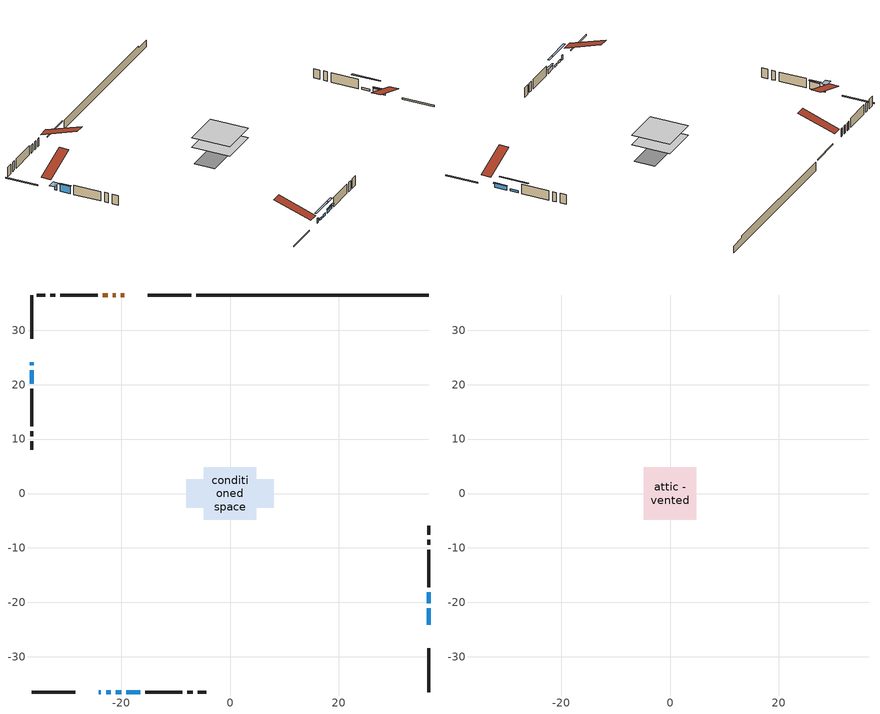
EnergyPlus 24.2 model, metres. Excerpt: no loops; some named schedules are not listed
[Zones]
conditioned space
 floor outside (Floor1 construction): -1.08,-1.08 -1.08,1.08 1.08,1.08 1.08,-1.08 z0.57
 floor adiabatic (AdiabaticFloorConstruction): -4.81,-4.81 -4.81,4.81 4.81,4.81 4.81,-4.81 z0.57
 floor foundation (Slab1 construction): -8.03,-2.64 -8.03,2.64 8.03,2.64 8.03,-2.64 z-1.66
 wall outside (RimJoist1 construction): -7.12,36.48 -15.12,36.48 / -36.48,-36.48 -28.48,-36.48 / -36.48,36.48 -36.48,28.48 / 36.48,-36.48 36.48,-28.48 z0.57:0.87
 wall outside (AdiabaticWallConstruction 1): -19.44,36.48 -20.07,36.48 / -21,36.48 -21.57,36.48 / -22.5,36.48 -23.37,36.48 z0.57:2.6
 wall outside (AdiabaticWallConstruction): -24.16,-36.48 -23.71,-36.48 z0.57:1.79; -22.79,-36.48 -21.94,-36.48 z0.57:1.18; -21.02,-36.48 -20,-36.48 z0.57:1.13; 36.48,-24.16 36.48,-21.11 / -19.07,-36.48 -16.53,-36.48 z0.57:1.59; -36.48,24.16 -36.48,23.6 z0.57:2.2; -36.48,22.67 -36.48,20.18 z0.57:2.45; 36.48,-20.18 36.48,-18.15 z0.57:1.16
 wall outside (Wall1 construction): -24.3,36.48 -31.16,36.48 / -15.6,-36.48 -8.74,-36.48 / -36.48,19.25 -36.48,12.39 / 36.48,-17.22 36.48,-10.36 z0.57:3.01
 wall outside (Wall2 construction): -32.09,36.48 -33.05,36.48 / -7.81,-36.48 -6.85,-36.48 / -36.48,11.46 -36.48,10.5 / 36.48,-9.43 36.48,-8.47 z0.57:3.01
 wall outside (Wall3 construction): -33.98,36.48 -35.55,36.48 / -5.92,-36.48 -4.35,-36.48 / -36.48,9.57 -36.48,7.99 / 36.48,-7.54 36.48,-5.97 z0.57:3.01
 wall foundation (FoundationWall1 construction): -6.19,36.48,-1.66 -6.19,36.48,0.57 32.21,36.48,0.57 32.21,36.48,0.04 36.48,36.48,0.04 36.48,36.48,-1.66
 window (WindowConstruction 3): -24.15,-36.48 -23.71,-36.48 z0.57:1.79
 window (WindowConstruction 6): -22.78,-36.48 -21.95,-36.48 z0.57:1.18
 window (WindowConstruction 7): -21.02,-36.48 -20,-36.48 z0.57:1.13
 window (WindowConstruction): 36.48,-24.15 36.48,-21.11 z0.57:1.58
 window (WindowConstruction 1): -19.07,-36.48 -16.53,-36.48 z0.57:1.58
 window (WindowConstruction 4): -36.48,24.15 -36.48,23.6 z0.57:2.19
 window (WindowConstruction 2): -36.48,22.67 -36.48,20.18 z0.57:2.45
 window (WindowConstruction 5): 36.48,-20.18 36.48,-18.15 z0.57:1.16
 door (Door): -19.45,36.48 -20.07,36.48 z0.57:2.6
 door (Door 1): -21,36.48 -21.57,36.48 z0.57:2.6
 door (Door 2): -22.5,36.48 -23.37,36.48 z0.57:2.6
 ceiling adiabatic (AdiabaticFloorConstruction): 4.81,-4.81 4.81,4.81 -4.81,4.81 -4.81,-4.81 z0.57
attic - vented
 floor to conditioned space (Floor2 construction Reversed): -4.81,-4.81 -4.81,4.81 4.81,4.81 4.81,-4.81 z3.01
 roof outside (Roof1 construction): -18.52,36.48,3.01 -18.52,27.12,6.13 -16.05,27.12,6.13 -16.05,36.48,3.01; -25.08,-36.48,3.01 -25.08,-27.12,6.13 -27.55,-27.12,6.13 -27.55,-36.48,3.01; -36.48,25.08,3.01 -27.12,25.08,6.13 -27.12,27.55,6.13 -36.48,27.55,3.01; 36.48,-25.08,3.01 27.12,-25.08,6.13 27.12,-27.55,6.13 36.48,-27.55,3.01
shading: -19.31,-36.48 -25.42,-36.48 -25.42,-36.89 -19.31,-36.89 z3.82; -17.36,-36.48 -23.66,-36.48 -23.66,-36.89 -17.36,-36.89 z3.77; 36.48,-20.91 36.48,-24.36 36.89,-24.36 36.89,-20.91 z1.79; -16.33,-36.48 -19.27,-36.48 -19.27,-36.89 -16.33,-36.89 z1.79; -36.48,23.22 -36.48,24.54 -38.41,24.54 -38.41,23.22 z2.58; -36.48,19.98 -36.48,22.87 -36.89,22.87 -36.89,19.98 z2.65; 36.48,-15.51 36.48,-22.82 36.89,-22.82 36.89,-15.51 z3.79
[Building]
Building 1: Terrain=Suburbs
[Site:Location]
Toronto City Centre_ON: Latitude {deg}=43.63; Longitude {deg}=-79.39; Time Zone {hr}=-5; Elevation {m}=77; Keep Site Location Information=Yes
[Site:GroundTemperature:Shallow]
5.01852, 3.26908, 3.12898, 3.95918, 7.29196, 10.6092, 13.4851, 15.3069, 15.4617, 13.9799, 11.1774, 7.9619
[Site:WaterMainsTemperature]
Calculation Method=Schedule; Temperature Schedule=mains temperature schedule
[Material] Roughness=Rough; Thermal Absorptance=0.9
Name | Thickness {m} | Conductivity {W/m-K} | Density {kg/m3} | Specific Heat {J/kg-K} | Solar Absorptance | Visible Absorptance
asphalt or fiberglass shingles | 0.00635 | 0.162714 | 1121.4 | 1465.45 | 0.4 | 0.4
ceiling loosefill ins | 0.254 | 0.0480833 | 16.02 | 1046.75 | 0.7 | 0.7
ceiling stud and cavity | 0.1397 | 0.184934 | 65.682 | 1177.47 | 0.7 | 0.7
concrete 4.0 in. | 0.1016 | 1.803125 | 2242.8 | 837.4 | 0.7 | 0.7
concrete 8.0 in. | 0.2032 | 1.803125 | 2242.8 | 837.4 | 0.7 | 0.7
door material | 0.04445 | 0.053851 | 512.64 | 1214.23 | 0.7 | 0.7
door material 1 | 0.04445 | 0.0451087 | 512.64 | 1214.23 | 0.7 | 0.7
door material 2 | 0.04445 | 0.188738 | 512.64 | 1214.23 | 0.7 | 0.7
floor covering | 0.0127 | 0.0433444 | 54.468 | 1339.84 | 0.6 | 0.6
floor rigid ins | 0.051816 | 0.029427 | 32.04 | 1214.23 | 0.7 | 0.7
floor rigid ins 1; wall rigid ins | 0.512978 | 0.029427 | 32.04 | 1214.23 | 0.7 | 0.7
floor stud and cavity | 0.1397 | 0.768798 | 92.3553 | 1139.71 | 0.7 | 0.7
floor stud and cavity 1 | 0.1397 | 1.75129 | 37.0049 | 1207.88 | 0.7 | 0.7
furniture material conditioned space 1 | 0.1524 | 0.115458 | 640.8 | 1214.23 | 0.6 | 0.6
gypsum board | 0.0127 | 0.160291 | 801 | 837.4 | 0.6 | 0.6
gypsum board 1 | 0.0127 | 0.160291 | 801 | 837.4 | 0.7 | 0.7
osb sheathing 0.5 in. | 0.0127 | 0.115458 | 512.64 | 1214.23 | 0.7 | 0.7
osb sheathing 0.75 in. | 0.01905 | 0.115458 | 512.64 | 1214.23 | 0.7 | 0.7
osb sheathing 2.0 in. | 0.0508 | 0.115458 | 512.64 | 1214.23 | 0.7 | 0.7
rim joist stud and cavity | 0.0508 | 0.0296634 | 125.044 | 1163.47 | 0.6 | 0.6
wall stud and cavity | 0.1397 | 0.0942262 | 139.0536 | 1170.24 | 0.7 | 0.7
wall stud and cavity 1 | 0.1397 | 0.0886463 | 139.0536 | 1170.24 | 0.7 | 0.7
wall stud and cavity 2 | 0.1397 | 0.110193 | 139.0536 | 1170.24 | 0.7 | 0.7
wall stud and cavity 3 | 0.0889 | 0.380278 | 52.3479 | 1209.89 | 0.7 | 0.7
wall stud and cavity 4 | 0.0889 | 0.391764 | 83.0341 | 1211.67 | 0.7 | 0.7
wood siding | 0.0254 | 0.102417 | 544.68 | 1172.36 | 0.4 | 0.4
wood siding 1; wood siding 2; wood siding 3 | 0.0254 | 0.102417 | 544.68 | 1172.36 | 0.7 | 0.7
[WindowMaterial:SimpleGlazingSystem]
Name | U-Factor {W/m2-K} | Solar Heat Gain Coefficient
WindowMaterial | 2.33877 | 0.54
WindowMaterial 1 | 2.38249 | 0.52
WindowMaterial 2 | 2.09632 | 0.62
WindowMaterial 3 | 2.983789 | 0.6
WindowMaterial 4 | 2.96903 | 0.62
WindowMaterial 5 | 2.552261 | 0.44
WindowMaterial 6 | 3.04568 | 0.45
WindowMaterial 7 | 2.56305 | 0.43
[Construction]
AdiabaticFloorConstruction: floor stud and cavity 1, floor rigid ins 1, osb sheathing 0.75 in., floor covering
AdiabaticWallConstruction: wood siding 2, wall rigid ins, wall stud and cavity 3, gypsum board
AdiabaticWallConstruction 1: wood siding 3, wall rigid ins, wall stud and cavity 3, gypsum board
Door: door material
Door 1: door material 1
Door 2: door material 2
Floor1 construction: floor stud and cavity, floor rigid ins, osb sheathing 0.75 in., floor covering
Floor2 construction Reversed: gypsum board, ceiling stud and cavity, ceiling loosefill ins
FoundationWall1 construction: concrete 8.0 in., gypsum board 1
furniture construction conditioned space 1: furniture material conditioned space 1
PartitionWallConstruction: gypsum board, wall stud and cavity 4, gypsum board
RimJoist1 construction: wood siding 1, osb sheathing 2.0 in., rim joist stud and cavity
Roof1 construction: asphalt or fiberglass shingles
Slab1 construction: concrete 4.0 in.
Wall1 construction: wood siding, osb sheathing 0.5 in., wall stud and cavity, gypsum board
Wall2 construction: wood siding, osb sheathing 0.5 in., wall stud and cavity 1, gypsum board
Wall3 construction: wood siding, osb sheathing 0.5 in., wall stud and cavity 2, gypsum board
WindowConstruction: WindowMaterial
WindowConstruction 1: WindowMaterial 1
WindowConstruction 2: WindowMaterial 2
WindowConstruction 3: WindowMaterial 3
WindowConstruction 4: WindowMaterial 4
WindowConstruction 5: WindowMaterial 5
WindowConstruction 6: WindowMaterial 6
WindowConstruction 7: WindowMaterial 7
[Zone] Multiplier=1; Part of Total Floor Area=Yes
Name | Volume {m3}
attic - vented | 46.8195
conditioned space | 434
[Space]
Name | Zone | Volume {m3}
attic - vented 1 | attic - vented | 46.8195
conditioned space 1 | conditioned space | 434
[ZoneInfiltration:EffectiveLeakageArea]
infil attic - vented 1: Zone or Space=attic - vented 1; Schedule=Always On Discrete; Effective Air Leakage Area {cm2}=3890.95; Stack Coefficient=0.000217031; Wind Coefficient=9.95363e-06
[ZoneMixing]
whole house fan mix: Zone or Space=attic - vented; Schedule=Always On Continuous; Design Flow Rate Calculation Method=Flow/Zone; Design Flow Rate {m3/s}=0; Source Zone or Space=conditioned space
[SurfaceProperty:ExposedFoundationPerimeter]
Slab1: Exposed Perimeter Calculation Method=TotalExposedPerimeter; Total Exposed Perimeter {m}=42.671
[InternalMass] Zone or ZoneList=conditioned space; Space or SpaceList=conditioned space 1
Name | Construction | Surface Area {m2}
furniture mass conditioned space 1 | furniture construction conditioned space 1 | 72.6961
partition wall mass | PartitionWallConstruction | 181.74
[Lights]
interior lighting: Zone or ZoneList or Space or SpaceList=conditioned space 1; Schedule=interior lighting schedule; Design Level Calculation Method=LightingLevel; Lighting Level {W}=343.2; Return Air Fraction=0; Fraction Radiant=0.6; Fraction Visible=0.2; Fraction Replaceable=1
[People]
occupants: Zone or ZoneList or Space or SpaceList=conditioned space 1; Number of People Schedule=occupants schedule; Number of People Calculation Method=People; Number of People=3; Fraction Radiant=0.314171; Sensible Heat Fraction=0.56303; Activity Level Schedule=occupants activity schedule; Carbon Dioxide Generation Rate {m3/s-W}=0; Enable ASHRAE 55 Comfort Warnings=No; Mean Radiant Temperature Calculation Type=EnclosureAveraged
[ElectricEquipment] Zone or ZoneList or Space or SpaceList=conditioned space 1; Design Level Calculation Method=EquipmentLevel
Name | Schedule | Design Level {W} | Fraction Latent | Fraction Radiant | Fraction Lost
clothes dryer | clothes dryer schedule | 140.772 | 0.015 | 0.081 | 0.85
clothes washer | clothes washer schedule | 32.1985 | 0.03 | 0.162 | 0.7
cooking range | cooking range schedule | 215.147 | 0.08 | 0.432 | 0.2
dishwasher | dishwasher schedule | 66.8632 | 0.3 | 0.18 | 0.4
fridge | fridge schedule | 72.9452 | 0 | 0.6 | 0
mech vent bath fan 0 | mech vent bath fan 0 schedule | 43 | 0 | 0 | 1
mech vent bath fan 1 | mech vent bath fan 1 schedule | 43 | 0 | 0 | 1
mech vent house fan | mech vent house fan schedule | 0 | 0 | 0 | 1
mech vent house fan cfis | mech vent house fan cfis schedule | 0 | 0 | 0 | 0
mech vent range fan 0 | mech vent range fan 0 schedule | 43 | 0 | 0 | 1
misc plug loads | misc plug loads schedule | 494.7 | 0.045 | 0.513 | 0.1
whole house fan | Always On Discrete | 0 | 0 | 0 | 1
[OtherEquipment] Zone or ZoneList or Space or SpaceList=conditioned space 1; Design Level Calculation Method=EquipmentLevel
Name | Fuel Type | Schedule | Design Level {W} | Fraction Latent | Fraction Radiant | Fraction Lost
clothes dryer 1 | Electricity | clothes dryer schedule | 0 | 0.015 | 0.081 | 0.85
cooking range 1 | Electricity | cooking range schedule | 0 | 0.08 | 0.432 | 0.2
general water use latent | None | general water use schedule | 62.594 | 1 | 0 | 0
general water use sensible | None | general water use schedule | -61.6891 | 0 | 0.6 | 0
mech vent house fan latent load | None | Always On Discrete | 0 | 1 | 0 | 0
mech vent house fan sensible load | None | Always On Discrete | 0 | 0 | 0 | 0
water heater energy adjustment1 | NaturalGas | Always On Discrete | 0.01 | 0 | 0 | 1
[ZoneInfiltration:DesignFlowRate] Zone or ZoneList or Space or SpaceList=conditioned space 1; Schedule=Always On Discrete; Design Flow Rate Calculation Method=Flow/Zone; Design Flow Rate {m3/s}=0
infil flow; natural vent flow; whole house fan flow
[AvailabilityManager:Scheduled]
central ac and furnace airloop Availability Manager: Schedule=Always On Discrete
[Foundation:Kiva]
Foundation Kiva 1: Initial Indoor Air Temperature {C}=18; Wall Height Above Grade {m}=0.570006; Wall Depth Below Slab {m}=0.2032
[Foundation:Kiva:Settings]
Soil Conductivity {W/m-K}=0.849921; Soil Density {kg/m3}=1842.3; Soil Specific Heat {J/kg-K}=418.7; Ground Solar Absorptivity=0.9; Ground Thermal Absorptivity=0.9; Ground Surface Roughness {m}=0.03; Far-Field Width {m}=40; Deep-Ground Boundary Condition=ZeroFlux; Deep-Ground Depth {m}=40; Minimum Cell Dimension {m}=0.2; Maximum Cell Growth Coefficient=3; Simulation Timestep=Timestep
[Exterior:Lights]
exterior lighting: Schedule=exterior lighting schedule; Design Level {W}=75.6
[EnergyManagementSystem:GlobalVariable]
central_ac_and_furnace_airloop_Fan_RTF
infil_program_Qfan
infil_program_Qinf
natural_vent_program_Qnv
natural_vent_program_Qwhf
[EnergyManagementSystem:Sensor]
Name | Output:Variable or Output:Meter Index Key | Output:Variable or Output:Meter
airflow_gain | infil flow | Infiltration Sensible Heat Gain Energy
airflow_gain_1 | natural vent flow | Infiltration Sensible Heat Gain Energy
airflow_gain_2 | whole house fan flow | Infiltration Sensible Heat Gain Energy
airflow_loss | infil flow | Infiltration Sensible Heat Loss Energy
airflow_loss_1 | natural vent flow | Infiltration Sensible Heat Loss Energy
airflow_loss_2 | whole house fan flow | Infiltration Sensible Heat Loss Energy
clg_load_cond |  | Cooling:EnergyTransfer:Zone:CONDITIONED SPACE
clg_sp_s; clg_sp_s_1 | cooling setpoint | Schedule Value
clothes_dryer_exhaust_0_sch_s | clothes dryer exhaust 0 schedule | Schedule Value
cool_season | cooling season schedule | Schedule Value
htg_load_cond |  | Heating:EnergyTransfer:Zone:CONDITIONED SPACE
htg_sp_s; htg_sp_s_1 | heating setpoint | Schedule Value
ig_ee_conv | clothes dryer | Electric Equipment Convective Heating Energy
ig_ee_conv_2 | cooking range | Electric Equipment Convective Heating Energy
ig_ee_conv_4 | fridge | Electric Equipment Convective Heating Energy
ig_ee_conv_5 | misc plug loads | Electric Equipment Convective Heating Energy
ig_ee_conv_6 | whole house fan | Electric Equipment Convective Heating Energy
ig_ee_rad | clothes dryer | Electric Equipment Radiant Heating Energy
ig_ee_rad_2 | cooking range | Electric Equipment Radiant Heating Energy
ig_ee_rad_4 | fridge | Electric Equipment Radiant Heating Energy
ig_ee_rad_5 | misc plug loads | Electric Equipment Radiant Heating Energy
ig_ee_rad_6 | whole house fan | Electric Equipment Radiant Heating Energy
ig_lgt_conv | interior lighting | Lights Convective Heating Energy
ig_lgt_rad | interior lighting | Lights Radiant Heating Energy
ig_lgt_vis | interior lighting | Lights Visible Radiation Heating Energy
ig_oe_conv | clothes dryer 1 | Other Equipment Convective Heating Energy
ig_oe_conv_1 | cooking range 1 | Other Equipment Convective Heating Energy
ig_oe_conv_2 | general water use latent | Other Equipment Convective Heating Energy
ig_oe_conv_3 | general water use sensible | Other Equipment Convective Heating Energy
ig_oe_conv_4 | water heater energy adjustment1 | Other Equipment Convective Heating Energy
ig_oe_rad | clothes dryer 1 | Other Equipment Radiant Heating Energy
ig_oe_rad_1 | cooking range 1 | Other Equipment Radiant Heating Energy
ig_oe_rad_2 | general water use latent | Other Equipment Radiant Heating Energy
ig_oe_rad_3 | general water use sensible | Other Equipment Radiant Heating Energy
ig_oe_rad_4 | water heater energy adjustment1 | Other Equipment Radiant Heating Energy
ig_ppl_conv | occupants | People Convective Heating Energy
ig_ppl_rad | occupants | People Radiant Heating Energy
im_conv | furniture mass conditioned space 1 | Surface Inside Face Convection Heat Gain Energy
im_conv_1 | partition wall mass | Surface Inside Face Convection Heat Gain Energy
im_ig | furniture mass conditioned space 1 | Surface Inside Face Internal Gains Radiation Heat Gain Energy
im_ig_1 | partition wall mass | Surface Inside Face Internal Gains Radiation Heat Gain Energy
im_lgt | furniture mass conditioned space 1 | Surface Inside Face Lights Radiation Heat Gain Energy
im_lgt_1 | partition wall mass | Surface Inside Face Lights Radiation Heat Gain Energy
im_sol | furniture mass conditioned space 1 | Surface Inside Face Solar Radiation Heat Gain Energy
im_sol_1 | partition wall mass | Surface Inside Face Solar Radiation Heat Gain Energy
im_surf | furniture mass conditioned space 1 | Surface Inside Face Net Surface Thermal Radiation Heat Gain Energy
im_surf_1 | partition wall mass | Surface Inside Face Net Surface Thermal Radiation Heat Gain Energy
mech_vent_bath_fan_0_sch_s | mech vent bath fan 0 schedule | Schedule Value
mech_vent_bath_fan_1_sch_s | mech vent bath fan 1 schedule | Schedule Value
mech_vent_range_fan_0_sch_s | mech vent range fan 0 schedule | Schedule Value
mv_conv | mech vent bath fan 0 | Electric Equipment Convective Heating Energy
mv_conv_1 | mech vent bath fan 1 | Electric Equipment Convective Heating Energy
mv_conv_2 | mech vent house fan | Electric Equipment Convective Heating Energy
mv_conv_3 | mech vent house fan cfis | Electric Equipment Convective Heating Energy
mv_conv_4 | mech vent range fan 0 | Electric Equipment Convective Heating Energy
mv_conv_5 | mech vent house fan latent load | Other Equipment Convective Heating Energy
mv_conv_6 | mech vent house fan sensible load | Other Equipment Convective Heating Energy
mv_rad | mech vent bath fan 0 | Electric Equipment Radiant Heating Energy
mv_rad_1 | mech vent bath fan 1 | Electric Equipment Radiant Heating Energy
mv_rad_2 | mech vent house fan | Electric Equipment Radiant Heating Energy
mv_rad_3 | mech vent house fan cfis | Electric Equipment Radiant Heating Energy
mv_rad_4 | mech vent range fan 0 | Electric Equipment Radiant Heating Energy
mv_rad_5 | mech vent house fan latent load | Other Equipment Radiant Heating Energy
mv_rad_6 | mech vent house fan sensible load | Other Equipment Radiant Heating Energy
natural_vent_s | natural vent schedule | Schedule Value
out_pb_s |  | Site Outdoor Air Barometric Pressure
out_wt_s |  | Site Outdoor Air Humidity Ratio
site_vw_s |  | Site Wind Speed
ss_back_out | Window1 | Surface Window Shortwave from Zone Back Out Window Heat Transfer Rate
ss_back_out_1 | Window10 | Surface Window Shortwave from Zone Back Out Window Heat Transfer Rate
ss_back_out_2 | Window11 | Surface Window Shortwave from Zone Back Out Window Heat Transfer Rate
ss_back_out_3 | Window2 | Surface Window Shortwave from Zone Back Out Window Heat Transfer Rate
ss_back_out_4 | Window4 | Surface Window Shortwave from Zone Back Out Window Heat Transfer Rate
ss_back_out_5 | Window6 | Surface Window Shortwave from Zone Back Out Window Heat Transfer Rate
ss_back_out_6 | Window7 | Surface Window Shortwave from Zone Back Out Window Heat Transfer Rate
ss_back_out_7 | Window8 | Surface Window Shortwave from Zone Back Out Window Heat Transfer Rate
ss_conv | Door1 | Surface Inside Face Convection Heat Gain Energy
ss_conv_1 | Door2 | Surface Inside Face Convection Heat Gain Energy
ss_conv_10 | Window8 | Surface Inside Face Convection Heat Gain Energy
ss_conv_2 | Door3 | Surface Inside Face Convection Heat Gain Energy
ss_conv_3 | Window1 | Surface Inside Face Convection Heat Gain Energy
ss_conv_4 | Window10 | Surface Inside Face Convection Heat Gain Energy
ss_conv_5 | Window11 | Surface Inside Face Convection Heat Gain Energy
ss_conv_6 | Window2 | Surface Inside Face Convection Heat Gain Energy
ss_conv_7 | Window4 | Surface Inside Face Convection Heat Gain Energy
ss_conv_8 | Window6 | Surface Inside Face Convection Heat Gain Energy
ss_conv_9 | Window7 | Surface Inside Face Convection Heat Gain Energy
ss_ig | Door1 | Surface Inside Face Internal Gains Radiation Heat Gain Energy
ss_ig_1 | Door2 | Surface Inside Face Internal Gains Radiation Heat Gain Energy
ss_ig_10 | Window8 | Surface Inside Face Internal Gains Radiation Heat Gain Energy
ss_ig_2 | Door3 | Surface Inside Face Internal Gains Radiation Heat Gain Energy
ss_ig_3 | Window1 | Surface Inside Face Internal Gains Radiation Heat Gain Energy
ss_ig_4 | Window10 | Surface Inside Face Internal Gains Radiation Heat Gain Energy
ss_ig_5 | Window11 | Surface Inside Face Internal Gains Radiation Heat Gain Energy
ss_ig_6 | Window2 | Surface Inside Face Internal Gains Radiation Heat Gain Energy
ss_ig_7 | Window4 | Surface Inside Face Internal Gains Radiation Heat Gain Energy
ss_ig_8 | Window6 | Surface Inside Face Internal Gains Radiation Heat Gain Energy
ss_ig_9 | Window7 | Surface Inside Face Internal Gains Radiation Heat Gain Energy
ss_lgt | Door1 | Surface Inside Face Lights Radiation Heat Gain Energy
ss_lgt_1 | Door2 | Surface Inside Face Lights Radiation Heat Gain Energy
ss_lgt_2 | Door3 | Surface Inside Face Lights Radiation Heat Gain Energy
ss_sol | Door1 | Surface Inside Face Solar Radiation Heat Gain Energy
ss_sol_1 | Door2 | Surface Inside Face Solar Radiation Heat Gain Energy
ss_sol_2 | Door3 | Surface Inside Face Solar Radiation Heat Gain Energy
ss_surf | Door1 | Surface Inside Face Net Surface Thermal Radiation Heat Gain Energy
ss_surf_1 | Door2 | Surface Inside Face Net Surface Thermal Radiation Heat Gain Energy
ss_surf_10 | Window8 | Surface Inside Face Net Surface Thermal Radiation Heat Gain Energy
ss_surf_2 | Door3 | Surface Inside Face Net Surface Thermal Radiation Heat Gain Energy
ss_surf_3 | Window1 | Surface Inside Face Net Surface Thermal Radiation Heat Gain Energy
ss_surf_4 | Window10 | Surface Inside Face Net Surface Thermal Radiation Heat Gain Energy
ss_surf_5 | Window11 | Surface Inside Face Net Surface Thermal Radiation Heat Gain Energy
ss_surf_6 | Window2 | Surface Inside Face Net Surface Thermal Radiation Heat Gain Energy
ss_surf_7 | Window4 | Surface Inside Face Net Surface Thermal Radiation Heat Gain Energy
ss_surf_8 | Window6 | Surface Inside Face Net Surface Thermal Radiation Heat Gain Energy
ss_surf_9 | Window7 | Surface Inside Face Net Surface Thermal Radiation Heat Gain Energy
ss_trans_in | Window1 | Surface Window Transmitted Solar Radiation Rate
ss_trans_in_1 | Window10 | Surface Window Transmitted Solar Radiation Rate
ss_trans_in_2 | Window11 | Surface Window Transmitted Solar Radiation Rate
ss_trans_in_3 | Window2 | Surface Window Transmitted Solar Radiation Rate
ss_trans_in_4 | Window4 | Surface Window Transmitted Solar Radiation Rate
ss_trans_in_5 | Window6 | Surface Window Transmitted Solar Radiation Rate
ss_trans_in_6 | Window7 | Surface Window Transmitted Solar Radiation Rate
ss_trans_in_7 | Window8 | Surface Window Transmitted Solar Radiation Rate
ss_trans_out | Window1 | Surface Inside Face Initial Transmitted Diffuse Transmitted Out Window Solar Radiation Rate
ss_trans_out_1 | Window10 | Surface Inside Face Initial Transmitted Diffuse Transmitted Out Window Solar Radiation Rate
ss_trans_out_2 | Window11 | Surface Inside Face Initial Transmitted Diffuse Transmitted Out Window Solar Radiation Rate
ss_trans_out_3 | Window2 | Surface Inside Face Initial Transmitted Diffuse Transmitted Out Window Solar Radiation Rate
ss_trans_out_4 | Window4 | Surface Inside Face Initial Transmitted Diffuse Transmitted Out Window Solar Radiation Rate
ss_trans_out_5 | Window6 | Surface Inside Face Initial Transmitted Diffuse Transmitted Out Window Solar Radiation Rate
ss_trans_out_6 | Window7 | Surface Inside Face Initial Transmitted Diffuse Transmitted Out Window Solar Radiation Rate
ss_trans_out_7 | Window8 | Surface Inside Face Initial Transmitted Diffuse Transmitted Out Window Solar Radiation Rate
s_conv | Floor1 | Surface Inside Face Convection Heat Gain Energy
s_conv_1 | Floor2 | Surface Inside Face Convection Heat Gain Energy
s_conv_10 | Wall1:0 | Surface Inside Face Convection Heat Gain Energy
s_conv_11 | Wall1:180 | Surface Inside Face Convection Heat Gain Energy
s_conv_12 | Wall1:270 | Surface Inside Face Convection Heat Gain Energy
s_conv_13 | Wall1:90 | Surface Inside Face Convection Heat Gain Energy
s_conv_14 | Wall2:0 | Surface Inside Face Convection Heat Gain Energy
s_conv_15 | Wall2:180 | Surface Inside Face Convection Heat Gain Energy
s_conv_16 | Wall2:270 | Surface Inside Face Convection Heat Gain Energy
s_conv_17 | Wall2:90 | Surface Inside Face Convection Heat Gain Energy
s_conv_18 | Wall3:0 | Surface Inside Face Convection Heat Gain Energy
s_conv_19 | Wall3:180 | Surface Inside Face Convection Heat Gain Energy
s_conv_2 | FoundationWall1 | Surface Inside Face Convection Heat Gain Energy
s_conv_20 | Wall3:270 | Surface Inside Face Convection Heat Gain Energy
s_conv_21 | Wall3:90 | Surface Inside Face Convection Heat Gain Energy
s_conv_3 | inferred conditioned ceiling | Surface Inside Face Convection Heat Gain Energy
s_conv_4 | inferred conditioned floor | Surface Inside Face Convection Heat Gain Energy
s_conv_5 | RimJoist1:0 | Surface Inside Face Convection Heat Gain Energy
s_conv_6 | RimJoist1:180 | Surface Inside Face Convection Heat Gain Energy
s_conv_7 | RimJoist1:270 | Surface Inside Face Convection Heat Gain Energy
s_conv_8 | RimJoist1:90 | Surface Inside Face Convection Heat Gain Energy
s_conv_9 | Slab1 | Surface Inside Face Convection Heat Gain Energy
s_ig | Floor1 | Surface Inside Face Internal Gains Radiation Heat Gain Energy
